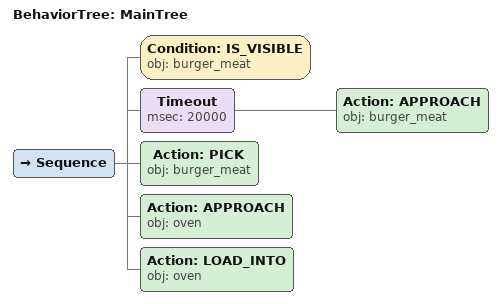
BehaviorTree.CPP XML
<root main_tree_to_execute="MainTree">
  <BehaviorTree ID="MainTree">
    <Sequence>
      <!-- Check burger_meat is visible before NAVIGATE_TO -->
      <Condition ID="IS_VISIBLE" obj="burger_meat" />
      <!-- Timeout: NAVIGATE_TO burger_meat within 20s -->
      <Timeout msec="20000">
        <!-- Navigate to burger_meat -->
        <Action ID="APPROACH" obj="burger_meat" />
      </Timeout>
      <!-- Approach burger_meat -->
      <Action ID="PICK" obj="burger_meat" />
      <!-- Pick burger_meat -->
      <Action ID="APPROACH" obj="oven" />
      <!-- Approach oven -->
      <Action ID="LOAD_INTO" obj="oven" />
    </Sequence>
  </BehaviorTree>
</root>
